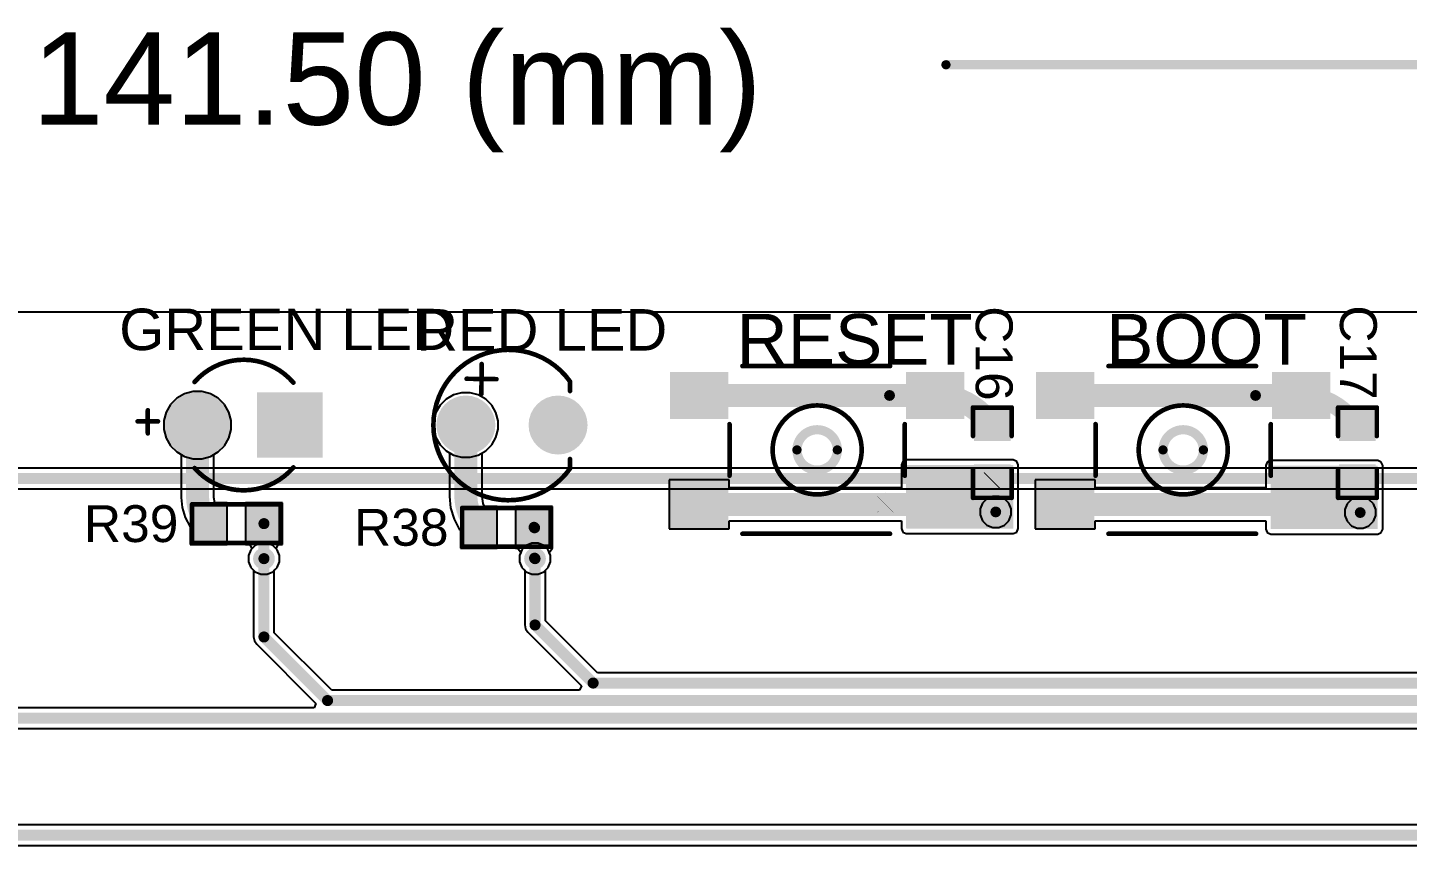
# Model space of a CAD drawing. Header units: millimetres. Extents: x -0.34 to 5.78, y -0.39 to 4.37.
# Drawn here: x 2.181 to 3.677, y 3.481 to 4.368 of the extents above; entities that cross this region are included whole.
import ezdxf

# ---------------------------------------------------------------- set-up
doc = ezdxf.new("R2010")
doc.units = ezdxf.units.MM
doc.header["$MEASUREMENT"] = 0
for name, color, linetype in [('BottomLayer', 5, 'Continuous'), ('BottomSolder', 6, 'Continuous'), ('Mechanical1', 6, 'Continuous'), ('MultiLayer', 9, 'Continuous'), ('PadHoleLayer', 156, 'Continuous'), ('TopLayer', 1, 'Continuous'), ('TopOverlay', 2, 'Continuous'), ('TopPaste', 8, 'Continuous'), ('TopSolder', 216, 'Continuous'), ('ViaHoleLayer', 16, 'Continuous')]:
    doc.layers.add(name, color=color, linetype=linetype)
doc.styles.add('Arial', font='', dxfattribs={"height": 0.2})
doc.styles.get('Arial').set_extended_font_data('Arial')

# ---------------------------------------------------------------- blocks, each defined once
blk = doc.blocks.new('TS_1109S_C_B_22')
at = {"layer": 'TopLayer'}
for points in [[(-0.1555, 0.0807), (-0.1004, 0.0807), (-0.1004, 0.0374), (-0.1555, 0.0374)], [(0.1004, 0.0807), (0.1555, 0.0807), (0.1555, 0.0374), (0.1004, 0.0374)], [(-0.1555, -0.0374), (-0.1004, -0.0374), (-0.1004, -0.0807), (-0.1555, -0.0807)], [(0.1004, -0.0374), (0.1555, -0.0374), (0.1555, -0.0807), (0.1004, -0.0807)]]:
    blk.add_hatch(color=1, dxfattribs=at).paths.add_polyline_path(points)
at = {"layer": 'TopPaste'}
for points in [[(-0.1555, 0.0807), (-0.1004, 0.0807), (-0.1004, 0.0374), (-0.1555, 0.0374)], [(0.1004, 0.0807), (0.1555, 0.0807), (0.1555, 0.0374), (0.1004, 0.0374)], [(-0.1555, -0.0374), (-0.1004, -0.0374), (-0.1004, -0.0807), (-0.1555, -0.0807)], [(0.1004, -0.0374), (0.1555, -0.0374), (0.1555, -0.0807), (0.1004, -0.0807)]]:
    blk.add_hatch(color=8, dxfattribs=at).paths.add_polyline_path(points)
at = {"layer": 'TopSolder'}
for points in [[(-0.1595, 0.0847), (-0.0964, 0.0847), (-0.0964, 0.0334), (-0.1595, 0.0334)], [(0.0964, 0.0847), (0.1595, 0.0847), (0.1595, 0.0334), (0.0964, 0.0334)], [(-0.1595, -0.0334), (-0.0964, -0.0334), (-0.0964, -0.0847), (-0.1595, -0.0847)], [(0.0964, -0.0334), (0.1595, -0.0334), (0.1595, -0.0847), (0.0964, -0.0847)]]:
    blk.add_hatch(color=216, dxfattribs=at).paths.add_polyline_path(points)
at = {"layer": 'TopOverlay', "const_width": 0.005}
for points in [[(0.081, 0.091), (-0.079, 0.091)], [(-0.095, 0.028), (-0.095, -0.028)], [(0.095, 0.028), (0.095, -0.028)], [(0.081, -0.091), (-0.079, -0.091)]]:
    blk.add_lwpolyline(points, dxfattribs=at)
at = {"layer": 'TopOverlay'}
for points, const_width in [([(-0.0803, 0.091, 1), (-0.0777, 0.091, 1)], 0.0025), ([(0.0798, 0.091, 1), (0.0823, 0.091, 1)], 0.0025), ([(0.0483, 0, 1), (-0.0483, 0, 1)], 0.005), ([(-0.0963, 0.028, 1), (-0.0938, 0.028, 1)], 0.0025), ([(0.0938, 0.028, 1), (0.0963, 0.028, 1)], 0.0025), ([(0.0219, 0, 1), (-0.0219, 0, 1)], 0.01), ([(-0.0495, 0, 1), (-0.047, 0, 1)], 0.0025), ([(-0.0244, 0, 1), (-0.0194, 0, 1)], 0.005), ([(0.0194, 0, 1), (0.0244, 0, 1)], 0.005), ([(0.047, 0, 1), (0.0495, 0, 1)], 0.0025), ([(-0.0963, -0.028, 1), (-0.0938, -0.028, 1)], 0.0025), ([(0.0938, -0.028, 1), (0.0963, -0.028, 1)], 0.0025), ([(-0.0803, -0.091, 1), (-0.0777, -0.091, 1)], 0.0025), ([(0.0798, -0.091, 1), (0.0823, -0.091, 1)], 0.0025)]:
    blk.add_lwpolyline(points, format="xyb", close=True, dxfattribs=dict(at, const_width=const_width))
blk = doc.blocks.new('TS_1109S_C_B_23')
at = {"layer": 'TopLayer'}
for points in [[(-0.1555, 0.0807), (-0.1004, 0.0807), (-0.1004, 0.0374), (-0.1555, 0.0374)], [(0.1004, 0.0807), (0.1555, 0.0807), (0.1555, 0.0374), (0.1004, 0.0374)], [(-0.1555, -0.0374), (-0.1004, -0.0374), (-0.1004, -0.0807), (-0.1555, -0.0807)], [(0.1004, -0.0374), (0.1555, -0.0374), (0.1555, -0.0807), (0.1004, -0.0807)]]:
    blk.add_hatch(color=1, dxfattribs=at).paths.add_polyline_path(points)
at = {"layer": 'TopPaste'}
for points in [[(-0.1555, 0.0807), (-0.1004, 0.0807), (-0.1004, 0.0374), (-0.1555, 0.0374)], [(0.1004, 0.0807), (0.1555, 0.0807), (0.1555, 0.0374), (0.1004, 0.0374)], [(-0.1555, -0.0374), (-0.1004, -0.0374), (-0.1004, -0.0807), (-0.1555, -0.0807)], [(0.1004, -0.0374), (0.1555, -0.0374), (0.1555, -0.0807), (0.1004, -0.0807)]]:
    blk.add_hatch(color=8, dxfattribs=at).paths.add_polyline_path(points)
at = {"layer": 'TopSolder'}
for points in [[(-0.1595, 0.0847), (-0.0964, 0.0847), (-0.0964, 0.0334), (-0.1595, 0.0334)], [(0.0964, 0.0847), (0.1595, 0.0847), (0.1595, 0.0334), (0.0964, 0.0334)], [(-0.1595, -0.0334), (-0.0964, -0.0334), (-0.0964, -0.0847), (-0.1595, -0.0847)], [(0.0964, -0.0334), (0.1595, -0.0334), (0.1595, -0.0847), (0.0964, -0.0847)]]:
    blk.add_hatch(color=216, dxfattribs=at).paths.add_polyline_path(points)
at = {"layer": 'TopOverlay', "const_width": 0.005}
for points in [[(0.081, 0.091), (-0.079, 0.091)], [(-0.095, 0.028), (-0.095, -0.028)], [(0.095, 0.028), (0.095, -0.028)], [(0.081, -0.091), (-0.079, -0.091)]]:
    blk.add_lwpolyline(points, dxfattribs=at)
at = {"layer": 'TopOverlay'}
for points, const_width in [([(-0.0803, 0.091, 1), (-0.0777, 0.091, 1)], 0.0025), ([(0.0798, 0.091, 1), (0.0823, 0.091, 1)], 0.0025), ([(0.0483, 0, 1), (-0.0483, 0, 1)], 0.005), ([(-0.0963, 0.028, 1), (-0.0938, 0.028, 1)], 0.0025), ([(0.0938, 0.028, 1), (0.0963, 0.028, 1)], 0.0025), ([(0.0219, 0, 1), (-0.0219, 0, 1)], 0.01), ([(-0.0495, 0, 1), (-0.047, 0, 1)], 0.0025), ([(-0.0244, 0, 1), (-0.0194, 0, 1)], 0.005), ([(0.0194, 0, 1), (0.0244, 0, 1)], 0.005), ([(0.047, 0, 1), (0.0495, 0, 1)], 0.0025), ([(-0.0963, -0.028, 1), (-0.0938, -0.028, 1)], 0.0025), ([(0.0938, -0.028, 1), (0.0963, -0.028, 1)], 0.0025), ([(-0.0803, -0.091, 1), (-0.0777, -0.091, 1)], 0.0025), ([(0.0798, -0.091, 1), (0.0823, -0.091, 1)], 0.0025)]:
    blk.add_lwpolyline(points, format="xyb", close=True, dxfattribs=dict(at, const_width=const_width))
blk = doc.blocks.new('R___0603_32')
at = {"layer": 'TopLayer'}
for points in [[(-0.015, 0.0175), (-0.015, -0.0175), (-0.045, -0.0175), (-0.045, 0.0175)], [(0.045, 0.0175), (0.045, -0.0175), (0.015, -0.0175), (0.015, 0.0175)]]:
    blk.add_hatch(color=1, dxfattribs=at).paths.add_polyline_path(points)
at = {"layer": 'TopPaste'}
for points in [[(-0.015, 0.0175), (-0.015, -0.0175), (-0.045, -0.0175), (-0.045, 0.0175)], [(0.045, 0.0175), (0.045, -0.0175), (0.015, -0.0175), (0.015, 0.0175)]]:
    blk.add_hatch(color=8, dxfattribs=at).paths.add_polyline_path(points)
at = {"layer": 'TopSolder'}
for points in [[(-0.011, 0.0215), (-0.011, -0.0215), (-0.049, -0.0215), (-0.049, 0.0215)], [(0.049, 0.0215), (0.049, -0.0215), (0.011, -0.0215), (0.011, 0.0215)]]:
    blk.add_hatch(color=216, dxfattribs=at).paths.add_polyline_path(points)
at = {"layer": 'TopOverlay', "const_width": 0.005}
for points in [[(-0.048, 0.021), (-0.048, -0.021)], [(0.048, 0.021), (-0.048, 0.021)], [(0.048, 0.021), (0.048, -0.021)], [(0.048, -0.021), (-0.048, -0.021)]]:
    blk.add_lwpolyline(points, dxfattribs=at)
at = {"layer": 'TopOverlay', "const_width": 0.0025}
for points in [[(-0.04925, 0.021, 1), (-0.04675, 0.021, 1)], [(-0.04925, 0.021, 1), (-0.04675, 0.021, 1)], [(0.04675, 0.021, 1), (0.04925, 0.021, 1)], [(0.04675, 0.021, 1), (0.04925, 0.021, 1)], [(-0.04925, -0.021, 1), (-0.04675, -0.021, 1)], [(-0.04925, -0.021, 1), (-0.04675, -0.021, 1)], [(0.04675, -0.021, 1), (0.04925, -0.021, 1)], [(0.04675, -0.021, 1), (0.04925, -0.021, 1)]]:
    blk.add_lwpolyline(points, format="xyb", close=True, dxfattribs=at)
blk = doc.blocks.new('R___0603_33')
at = {"layer": 'TopLayer'}
for points in [[(-0.015, 0.0175), (-0.015, -0.0175), (-0.045, -0.0175), (-0.045, 0.0175)], [(0.045, 0.0175), (0.045, -0.0175), (0.015, -0.0175), (0.015, 0.0175)]]:
    blk.add_hatch(color=1, dxfattribs=at).paths.add_polyline_path(points)
at = {"layer": 'TopPaste'}
for points in [[(-0.015, 0.0175), (-0.015, -0.0175), (-0.045, -0.0175), (-0.045, 0.0175)], [(0.045, 0.0175), (0.045, -0.0175), (0.015, -0.0175), (0.015, 0.0175)]]:
    blk.add_hatch(color=8, dxfattribs=at).paths.add_polyline_path(points)
at = {"layer": 'TopSolder'}
for points in [[(-0.011, 0.0215), (-0.011, -0.0215), (-0.049, -0.0215), (-0.049, 0.0215)], [(0.049, 0.0215), (0.049, -0.0215), (0.011, -0.0215), (0.011, 0.0215)]]:
    blk.add_hatch(color=216, dxfattribs=at).paths.add_polyline_path(points)
at = {"layer": 'TopOverlay', "const_width": 0.005}
for points in [[(-0.048, 0.021), (-0.048, -0.021)], [(0.048, 0.021), (-0.048, 0.021)], [(0.048, 0.021), (0.048, -0.021)], [(0.048, -0.021), (-0.048, -0.021)]]:
    blk.add_lwpolyline(points, dxfattribs=at)
at = {"layer": 'TopOverlay', "const_width": 0.0025}
for points in [[(-0.04925, 0.021, 1), (-0.04675, 0.021, 1)], [(-0.04925, 0.021, 1), (-0.04675, 0.021, 1)], [(0.04675, 0.021, 1), (0.04925, 0.021, 1)], [(0.04675, 0.021, 1), (0.04925, 0.021, 1)], [(-0.04925, -0.021, 1), (-0.04675, -0.021, 1)], [(-0.04925, -0.021, 1), (-0.04675, -0.021, 1)], [(0.04675, -0.021, 1), (0.04925, -0.021, 1)], [(0.04675, -0.021, 1), (0.04925, -0.021, 1)]]:
    blk.add_lwpolyline(points, format="xyb", close=True, dxfattribs=at)
blk = doc.blocks.new('TH_LED_3____82')
at = {"layer": 'BottomLayer'}
blk.add_hatch(color=5, dxfattribs=at).paths.add_polyline_path([(-0.0815, 0.0315), (-0.0185, 0.0315), (-0.0185, -0.0315), (-0.0815, -0.0315)])
h = blk.add_hatch(color=5, dxfattribs=at)
edge = h.paths.add_edge_path()
edge.add_arc((0.05, 0), 0.0315, 0, 360)
at = {"layer": 'BottomSolder'}
blk.add_hatch(color=6, dxfattribs=at).paths.add_polyline_path([(-0.0855, 0.0355), (-0.0145, 0.0355), (-0.0145, -0.0355), (-0.0855, -0.0355)])
h = blk.add_hatch(color=6, dxfattribs=at)
edge = h.paths.add_edge_path()
edge.add_arc((0.05, 0), 0.0355, 0, 360)
at = {"layer": 'MultiLayer'}
blk.add_hatch(color=9, dxfattribs=at).paths.add_polyline_path([(-0.0815, 0.0315), (-0.0185, 0.0315), (-0.0185, -0.0315), (-0.0815, -0.0315)])
h = blk.add_hatch(color=9, dxfattribs=at)
edge = h.paths.add_edge_path()
edge.add_arc((0.05, 0), 0.0315, 0, 360)
at = {"layer": 'PadHoleLayer'}
h = blk.add_hatch(color=156, dxfattribs=at)
edge = h.paths.add_edge_path()
edge.add_arc((-0.05, 0), 0.0177, 0, 360)
h = blk.add_hatch(color=156, dxfattribs=at)
edge = h.paths.add_edge_path()
edge.add_arc((0.05, 0), 0.0177, 0, 360)
at = {"layer": 'TopLayer'}
blk.add_hatch(color=1, dxfattribs=at).paths.add_polyline_path([(-0.0815, 0.0315), (-0.0185, 0.0315), (-0.0185, -0.0315), (-0.0815, -0.0315)])
h = blk.add_hatch(color=1, dxfattribs=at)
edge = h.paths.add_edge_path()
edge.add_arc((0.05, 0), 0.0315, 0, 360)
at = {"layer": 'TopSolder'}
blk.add_hatch(color=216, dxfattribs=at).paths.add_polyline_path([(-0.0855, 0.0355), (-0.0145, 0.0355), (-0.0145, -0.0355), (-0.0855, -0.0355)])
h = blk.add_hatch(color=216, dxfattribs=at)
edge = h.paths.add_edge_path()
edge.add_arc((0.05, 0), 0.0355, 0, 360)
at = {"layer": 'TopOverlay', "const_width": 0.005}
for points in [[(-0.0539, 0.046, -0.457336), (0.0533, 0.0467)], [(0.0533, -0.0467, -0.457336), (-0.0539, -0.046)]]:
    blk.add_lwpolyline(points, format="xyb", dxfattribs=at)
at = {"layer": 'TopOverlay', "const_width": 0.0025}
for points in [[(-0.0552, 0.046, 1), (-0.0527, 0.046, 1)], [(0.052, 0.0467, 1), (0.0545, 0.0467, 1)], [(0.1027, 0.009, 1), (0.1052, 0.009, 1)], [(0.0917, -0.004, 1), (0.0943, -0.004, 1)], [(0.1027, -0.016, 1), (0.1052, -0.016, 1)], [(0.1138, -0.004, 1), (0.1163, -0.004, 1)], [(-0.0552, -0.046, 1), (-0.0527, -0.046, 1)], [(0.052, -0.0467, 1), (0.0545, -0.0467, 1)]]:
    blk.add_lwpolyline(points, format="xyb", close=True, dxfattribs=at)
at = {"layer": 'TopOverlay', "const_width": 0.005}
for points in [[(0.104, 0.009), (0.104, -0.016)], [(0.115, -0.004), (0.093, -0.004)]]:
    blk.add_lwpolyline(points, dxfattribs=at)
blk = doc.blocks.new('TH_LED_R___3MM_83')
at = {"layer": 'BottomLayer'}
h = blk.add_hatch(color=5, dxfattribs=at)
edge = h.paths.add_edge_path()
edge.add_arc((-0.05, 0), 0.03, 0, 360)
h = blk.add_hatch(color=5, dxfattribs=at)
edge = h.paths.add_edge_path()
edge.add_arc((0.05, 0), 0.03, 0, 360)
at = {"layer": 'BottomSolder'}
h = blk.add_hatch(color=6, dxfattribs=at)
edge = h.paths.add_edge_path()
edge.add_arc((-0.05, 0), 0.032, 0, 360)
h = blk.add_hatch(color=6, dxfattribs=at)
edge = h.paths.add_edge_path()
edge.add_arc((0.05, 0), 0.032, 0, 360)
at = {"layer": 'MultiLayer'}
h = blk.add_hatch(color=9, dxfattribs=at)
edge = h.paths.add_edge_path()
edge.add_arc((-0.05, 0), 0.03, 0, 360)
h = blk.add_hatch(color=9, dxfattribs=at)
edge = h.paths.add_edge_path()
edge.add_arc((0.05, 0), 0.03, 0, 360)
at = {"layer": 'PadHoleLayer'}
h = blk.add_hatch(color=156, dxfattribs=at)
edge = h.paths.add_edge_path()
edge.add_arc((-0.05, 0), 0.0177, 0, 360)
h = blk.add_hatch(color=156, dxfattribs=at)
edge = h.paths.add_edge_path()
edge.add_arc((0.05, 0), 0.0177, 0, 360)
at = {"layer": 'TopLayer'}
h = blk.add_hatch(color=1, dxfattribs=at)
edge = h.paths.add_edge_path()
edge.add_arc((-0.05, 0), 0.03, 0, 360)
h = blk.add_hatch(color=1, dxfattribs=at)
edge = h.paths.add_edge_path()
edge.add_arc((0.05, 0), 0.03, 0, 360)
at = {"layer": 'TopSolder'}
h = blk.add_hatch(color=216, dxfattribs=at)
edge = h.paths.add_edge_path()
edge.add_arc((-0.05, 0), 0.032, 0, 360)
h = blk.add_hatch(color=216, dxfattribs=at)
edge = h.paths.add_edge_path()
edge.add_arc((0.05, 0), 0.032, 0, 360)
at = {"layer": 'TopOverlay', "const_width": 0.005}
blk.add_lwpolyline([(0.063, -0.0472, -3.140746), (0.063, 0.0472)], format="xyb", dxfattribs=at)
for points in [[(-0.0332, 0.0338), (-0.0328, 0.0662)], [(-0.0492, 0.0502), (-0.0168, 0.0498)], [(0.063, 0.0369), (0.063, 0.0472)], [(0.063, -0.0472), (0.063, -0.0369)]]:
    blk.add_lwpolyline(points, dxfattribs=at)
at = {"layer": 'TopOverlay', "const_width": 0.0025}
for points in [[(-0.0341, 0.0662, 1), (-0.0316, 0.0662, 1)], [(-0.0504, 0.0502, 1), (-0.0479, 0.0502, 1)], [(-0.0181, 0.0498, 1), (-0.0156, 0.0498, 1)], [(0.0617, 0.0472, 1), (0.0642, 0.0472, 1)], [(0.0617, 0.0472, 1), (0.0642, 0.0472, 1)], [(-0.0344, 0.0338, 1), (-0.0319, 0.0338, 1)], [(0.0617, 0.0369, 1), (0.0642, 0.0369, 1)], [(0.0617, -0.0369, 1), (0.0642, -0.0369, 1)], [(0.0617, -0.0472, 1), (0.0642, -0.0472, 1)], [(0.0617, -0.0472, 1), (0.0642, -0.0472, 1)]]:
    blk.add_lwpolyline(points, format="xyb", close=True, dxfattribs=at)
blk = doc.blocks.new('C___0603_133')
at = {"layer": 'TopLayer'}
for points in [[(-0.015, 0.0175), (-0.015, -0.0175), (-0.045, -0.0175), (-0.045, 0.0175)], [(0.045, 0.0175), (0.045, -0.0175), (0.015, -0.0175), (0.015, 0.0175)]]:
    blk.add_hatch(color=1, dxfattribs=at).paths.add_polyline_path(points)
at = {"layer": 'TopPaste'}
for points in [[(-0.015, 0.0175), (-0.015, -0.0175), (-0.045, -0.0175), (-0.045, 0.0175)], [(0.045, 0.0175), (0.045, -0.0175), (0.015, -0.0175), (0.015, 0.0175)]]:
    blk.add_hatch(color=8, dxfattribs=at).paths.add_polyline_path(points)
at = {"layer": 'TopSolder'}
for points in [[(-0.0126, 0.0199), (-0.0126, -0.0199), (-0.0474, -0.0199), (-0.0474, 0.0199)], [(0.0474, 0.0199), (0.0474, -0.0199), (0.0126, -0.0199), (0.0126, 0.0199)]]:
    blk.add_hatch(color=216, dxfattribs=at).paths.add_polyline_path(points)
at = {"layer": 'TopOverlay', "const_width": 0.005}
for points in [[(-0.049, 0.021), (-0.049, -0.021)], [(-0.049, 0.021), (-0.018, 0.021)], [(0.018, 0.021), (0.049, 0.021)], [(0.049, 0.021), (0.049, -0.021)], [(-0.049, -0.021), (-0.018, -0.021)], [(0.018, -0.021), (0.049, -0.021)]]:
    blk.add_lwpolyline(points, dxfattribs=at)
at = {"layer": 'TopOverlay', "const_width": 0.0025}
for points in [[(-0.0503, 0.021, 1), (-0.0478, 0.021, 1)], [(-0.0503, 0.021, 1), (-0.0478, 0.021, 1)], [(-0.0192, 0.021, 1), (-0.0168, 0.021, 1)], [(0.0168, 0.021, 1), (0.0192, 0.021, 1)], [(0.0478, 0.021, 1), (0.0503, 0.021, 1)], [(0.0478, 0.021, 1), (0.0503, 0.021, 1)], [(-0.0503, -0.021, 1), (-0.0478, -0.021, 1)], [(-0.0503, -0.021, 1), (-0.0478, -0.021, 1)], [(-0.0192, -0.021, 1), (-0.0168, -0.021, 1)], [(0.0168, -0.021, 1), (0.0192, -0.021, 1)], [(0.0478, -0.021, 1), (0.0503, -0.021, 1)], [(0.0478, -0.021, 1), (0.0503, -0.021, 1)]]:
    blk.add_lwpolyline(points, format="xyb", close=True, dxfattribs=at)
blk = doc.blocks.new('C___0603_134')
at = {"layer": 'TopLayer'}
for points in [[(-0.015, 0.0175), (-0.015, -0.0175), (-0.045, -0.0175), (-0.045, 0.0175)], [(0.045, 0.0175), (0.045, -0.0175), (0.015, -0.0175), (0.015, 0.0175)]]:
    blk.add_hatch(color=1, dxfattribs=at).paths.add_polyline_path(points)
at = {"layer": 'TopPaste'}
for points in [[(-0.015, 0.0175), (-0.015, -0.0175), (-0.045, -0.0175), (-0.045, 0.0175)], [(0.045, 0.0175), (0.045, -0.0175), (0.015, -0.0175), (0.015, 0.0175)]]:
    blk.add_hatch(color=8, dxfattribs=at).paths.add_polyline_path(points)
at = {"layer": 'TopSolder'}
for points in [[(-0.0126, 0.0199), (-0.0126, -0.0199), (-0.0474, -0.0199), (-0.0474, 0.0199)], [(0.0474, 0.0199), (0.0474, -0.0199), (0.0126, -0.0199), (0.0126, 0.0199)]]:
    blk.add_hatch(color=216, dxfattribs=at).paths.add_polyline_path(points)
at = {"layer": 'TopOverlay', "const_width": 0.005}
for points in [[(-0.049, 0.021), (-0.049, -0.021)], [(-0.049, 0.021), (-0.018, 0.021)], [(0.018, 0.021), (0.049, 0.021)], [(0.049, 0.021), (0.049, -0.021)], [(-0.049, -0.021), (-0.018, -0.021)], [(0.018, -0.021), (0.049, -0.021)]]:
    blk.add_lwpolyline(points, dxfattribs=at)
at = {"layer": 'TopOverlay', "const_width": 0.0025}
for points in [[(-0.0503, 0.021, 1), (-0.0478, 0.021, 1)], [(-0.0503, 0.021, 1), (-0.0478, 0.021, 1)], [(-0.0192, 0.021, 1), (-0.0168, 0.021, 1)], [(0.0168, 0.021, 1), (0.0192, 0.021, 1)], [(0.0478, 0.021, 1), (0.0503, 0.021, 1)], [(0.0478, 0.021, 1), (0.0503, 0.021, 1)], [(-0.0503, -0.021, 1), (-0.0478, -0.021, 1)], [(-0.0503, -0.021, 1), (-0.0478, -0.021, 1)], [(-0.0192, -0.021, 1), (-0.0168, -0.021, 1)], [(0.0168, -0.021, 1), (0.0192, -0.021, 1)], [(0.0478, -0.021, 1), (0.0503, -0.021, 1)], [(0.0478, -0.021, 1), (0.0503, -0.021, 1)]]:
    blk.add_lwpolyline(points, format="xyb", close=True, dxfattribs=at)

msp = doc.modelspace()

# ---------------------------------------------------------------- hatches: boundary and pattern name
at = {"layer": 'BottomLayer'}
h = msp.add_hatch(color=5, dxfattribs=at)
edge = h.paths.add_edge_path()
edge.add_arc((3.1155, 3.9691), 0.0118, 0, 360)
h = msp.add_hatch(color=5, dxfattribs=at)
edge = h.paths.add_edge_path()
edge.add_arc((3.5125, 3.9691), 0.0118, 0, 360)
h = msp.add_hatch(color=5, dxfattribs=at)
edge = h.paths.add_edge_path()
edge.add_arc((3.2307, 3.8427), 0.0118, 0, 360)
h = msp.add_hatch(color=5, dxfattribs=at)
edge = h.paths.add_edge_path()
edge.add_arc((3.626, 3.842), 0.0118, 0, 360)
h = msp.add_hatch(color=5, dxfattribs=at)
edge = h.paths.add_edge_path()
edge.add_arc((2.437, 3.792), 0.0118, 0, 360)
h = msp.add_hatch(color=5, dxfattribs=at)
edge = h.paths.add_edge_path()
edge.add_arc((2.731, 3.792), 0.0118, 0, 360)
at = {"layer": 'BottomSolder'}
h = msp.add_hatch(color=6, dxfattribs=at)
edge = h.paths.add_edge_path()
edge.add_arc((3.1155, 3.9691), 0.00991, 0, 360)
h = msp.add_hatch(color=6, dxfattribs=at)
edge = h.paths.add_edge_path()
edge.add_arc((3.5125, 3.9691), 0.00991, 0, 360)
h = msp.add_hatch(color=6, dxfattribs=at)
edge = h.paths.add_edge_path()
edge.add_arc((3.2307, 3.8427), 0.00991, 0, 360)
h = msp.add_hatch(color=6, dxfattribs=at)
edge = h.paths.add_edge_path()
edge.add_arc((3.626, 3.842), 0.00991, 0, 360)
h = msp.add_hatch(color=6, dxfattribs=at)
edge = h.paths.add_edge_path()
edge.add_arc((2.437, 3.792), 0.00991, 0, 360)
h = msp.add_hatch(color=6, dxfattribs=at)
edge = h.paths.add_edge_path()
edge.add_arc((2.731, 3.792), 0.00991, 0, 360)
at = {"layer": 'TopLayer'}
h = msp.add_hatch(color=1, dxfattribs=at)
edge = h.paths.add_edge_path()
edge.add_arc((3.1155, 3.9691), 0.0118, 0, 360)
h = msp.add_hatch(color=1, dxfattribs=at)
edge = h.paths.add_edge_path()
edge.add_arc((3.5125, 3.9691), 0.0118, 0, 360)
for points in [[(3.1337, 3.8247), (3.2497, 3.8247), (3.2497, 3.8937), (3.1337, 3.8937)], [(3.529, 3.824), (3.645, 3.824), (3.645, 3.893), (3.529, 3.893)]]:
    msp.add_hatch(color=1, dxfattribs=at).paths.add_polyline_path(points)
h = msp.add_hatch(color=1, dxfattribs=at)
edge = h.paths.add_edge_path()
edge.add_arc((3.2307, 3.8427), 0.0118, 0, 360)
h = msp.add_hatch(color=1, dxfattribs=at)
edge = h.paths.add_edge_path()
edge.add_arc((3.626, 3.842), 0.0118, 0, 360)
h = msp.add_hatch(color=1, dxfattribs=at)
edge = h.paths.add_edge_path()
edge.add_arc((2.437, 3.792), 0.0118, 0, 360)
h = msp.add_hatch(color=1, dxfattribs=at)
edge = h.paths.add_edge_path()
edge.add_arc((2.731, 3.792), 0.0118, 0, 360)
at = {"layer": 'TopSolder'}
h = msp.add_hatch(color=216, dxfattribs=at)
edge = h.paths.add_edge_path()
edge.add_arc((3.1155, 3.9691), 0.00991, 0, 360)
h = msp.add_hatch(color=216, dxfattribs=at)
edge = h.paths.add_edge_path()
edge.add_arc((3.5125, 3.9691), 0.00991, 0, 360)
h = msp.add_hatch(color=216, dxfattribs=at)
edge = h.paths.add_edge_path()
edge.add_arc((3.2307, 3.8427), 0.00991, 0, 360)
h = msp.add_hatch(color=216, dxfattribs=at)
edge = h.paths.add_edge_path()
edge.add_arc((3.626, 3.842), 0.00991, 0, 360)
h = msp.add_hatch(color=216, dxfattribs=at)
edge = h.paths.add_edge_path()
edge.add_arc((2.437, 3.792), 0.00991, 0, 360)
h = msp.add_hatch(color=216, dxfattribs=at)
edge = h.paths.add_edge_path()
edge.add_arc((2.731, 3.792), 0.00991, 0, 360)
at = {"layer": 'ViaHoleLayer'}
h = msp.add_hatch(color=16, dxfattribs=at)
edge = h.paths.add_edge_path()
edge.add_arc((3.1155, 3.9691), 0.00591, 0, 360)
h = msp.add_hatch(color=16, dxfattribs=at)
edge = h.paths.add_edge_path()
edge.add_arc((3.5125, 3.9691), 0.00591, 0, 360)
h = msp.add_hatch(color=16, dxfattribs=at)
edge = h.paths.add_edge_path()
edge.add_arc((3.2307, 3.8427), 0.00591, 0, 360)
h = msp.add_hatch(color=16, dxfattribs=at)
edge = h.paths.add_edge_path()
edge.add_arc((3.626, 3.842), 0.00591, 0, 360)
h = msp.add_hatch(color=16, dxfattribs=at)
edge = h.paths.add_edge_path()
edge.add_arc((2.437, 3.792), 0.00591, 0, 360)
h = msp.add_hatch(color=16, dxfattribs=at)
edge = h.paths.add_edge_path()
edge.add_arc((2.731, 3.792), 0.00591, 0, 360)

# ---------------------------------------------------------------- linework, layer by layer
at = {"layer": 'BottomLayer'}
for p, q in [((0.0345, 4.06), (5.3525, 4.06)), ((2.3426, 3.9662), (2.3358, 3.9594)), ((2.3509, 3.971), (2.3426, 3.9662)), ((2.3602, 3.9735), (2.3509, 3.971)), ((2.3698, 3.9735), (2.3602, 3.9735)), ((2.3791, 3.971), (2.3698, 3.9735)), ((2.3874, 3.9662), (2.3791, 3.971)), ((2.3942, 3.9594), (2.3874, 3.9662)), ((2.6425, 3.9696), (2.6345, 3.965)), ((2.6514, 3.972), (2.6425, 3.9696)), ((2.6606, 3.972), (2.6514, 3.972)), ((2.6695, 3.9696), (2.6606, 3.972)), ((2.6775, 3.965), (2.6695, 3.9696)), ((2.331, 3.9511), (2.3285, 3.9418)), ((2.3358, 3.9594), (2.331, 3.9511)), ((2.399, 3.9511), (2.3942, 3.9594)), ((2.4015, 3.9418), (2.399, 3.9511)), ((2.628, 3.9585), (2.6234, 3.9505)), ((2.6345, 3.965), (2.628, 3.9585)), ((2.684, 3.9585), (2.6775, 3.965)), ((2.6886, 3.9505), (2.684, 3.9585)), ((2.3285, 3.9418), (2.3285, 3.9322)), ((2.4015, 3.9322), (2.4015, 3.9418)), ((2.6234, 3.9505), (2.621, 3.9416)), ((2.621, 3.9416), (2.621, 3.9324)), ((2.691, 3.9416), (2.6886, 3.9505)), ((2.691, 3.9324), (2.691, 3.9416)), ((2.3285, 3.9322), (2.331, 3.9229)), ((2.331, 3.9229), (2.3358, 3.9146)), ((2.3942, 3.9146), (2.399, 3.9229)), ((2.399, 3.9229), (2.4015, 3.9322)), ((2.621, 3.9324), (2.6234, 3.9235)), ((2.6234, 3.9235), (2.628, 3.9155)), ((2.684, 3.9155), (2.6886, 3.9235)), ((2.6886, 3.9235), (2.691, 3.9324)), ((2.3358, 3.9146), (2.3426, 3.9078)), ((2.3426, 3.9078), (2.3509, 3.903)), ((2.3791, 3.903), (2.3874, 3.9078)), ((2.3874, 3.9078), (2.3942, 3.9146)), ((2.628, 3.9155), (2.6345, 3.909)), ((2.6345, 3.909), (2.6425, 3.9044)), ((2.6695, 3.9044), (2.6775, 3.909)), ((2.6775, 3.909), (2.684, 3.9155)), ((2.3509, 3.903), (2.3602, 3.9005)), ((2.3602, 3.9005), (2.3698, 3.9005)), ((2.3698, 3.9005), (2.3791, 3.903)), ((2.6425, 3.9044), (2.6514, 3.902)), ((2.6514, 3.902), (2.6606, 3.902)), ((2.6606, 3.902), (2.6695, 3.9044)), ((4.317, 3.8902), (0.264, 3.8902)), ((0.2686, 3.8678), (4.3124, 3.8678)), ((3.2165, 3.8522), (3.2139, 3.8461)), ((3.2212, 3.857), (3.2165, 3.8522)), ((3.2274, 3.8595), (3.2212, 3.857)), ((3.2341, 3.8595), (3.2274, 3.8595)), ((3.2402, 3.857), (3.2341, 3.8595)), ((3.245, 3.8522), (3.2402, 3.857)), ((3.2475, 3.8461), (3.245, 3.8522)), ((3.6117, 3.8515), (3.6092, 3.8453)), ((3.6165, 3.8563), (3.6117, 3.8515)), ((3.6227, 3.8588), (3.6165, 3.8563)), ((3.6293, 3.8588), (3.6227, 3.8588)), ((3.6355, 3.8563), (3.6293, 3.8588)), ((3.6403, 3.8515), (3.6355, 3.8563)), ((3.6428, 3.8453), (3.6403, 3.8515)), ((3.2139, 3.8461), (3.2139, 3.8394)), ((3.2139, 3.8394), (3.2165, 3.8332)), ((3.2165, 3.8332), (3.2212, 3.8285)), ((3.2402, 3.8285), (3.245, 3.8332)), ((3.245, 3.8332), (3.2475, 3.8394)), ((3.2475, 3.8394), (3.2475, 3.8461)), ((3.6092, 3.8453), (3.6092, 3.8387)), ((3.6092, 3.8387), (3.6117, 3.8325)), ((3.6117, 3.8325), (3.6165, 3.8277)), ((3.6355, 3.8277), (3.6403, 3.8325)), ((3.6403, 3.8325), (3.6428, 3.8387)), ((3.6428, 3.8387), (3.6428, 3.8453)), ((3.2212, 3.8285), (3.2274, 3.8259)), ((3.2274, 3.8259), (3.2341, 3.8259)), ((3.2341, 3.8259), (3.2402, 3.8285)), ((3.6165, 3.8277), (3.6227, 3.8252)), ((3.6227, 3.8252), (3.6293, 3.8252)), ((3.6293, 3.8252), (3.6355, 3.8277)), ((2.4227, 3.8015), (2.4202, 3.7953)), ((2.4275, 3.8063), (2.4227, 3.8015)), ((2.4337, 3.8088), (2.4275, 3.8063)), ((2.4403, 3.8088), (2.4337, 3.8088)), ((2.4465, 3.8063), (2.4403, 3.8088)), ((2.4513, 3.8015), (2.4465, 3.8063)), ((2.4538, 3.7953), (2.4513, 3.8015)), ((2.7167, 3.8015), (2.7142, 3.7953)), ((2.7215, 3.8063), (2.7167, 3.8015)), ((2.7277, 3.8088), (2.7215, 3.8063)), ((2.7343, 3.8088), (2.7277, 3.8088)), ((2.7405, 3.8063), (2.7343, 3.8088)), ((2.7453, 3.8015), (2.7405, 3.8063)), ((2.7478, 3.7953), (2.7453, 3.8015)), ((2.4202, 3.7953), (2.4202, 3.7887)), ((2.4202, 3.7887), (2.4227, 3.7825)), ((2.4513, 3.7825), (2.4538, 3.7887)), ((2.4538, 3.7887), (2.4538, 3.7953)), ((2.7142, 3.7953), (2.7142, 3.7887)), ((2.7142, 3.7887), (2.7167, 3.7825)), ((2.7453, 3.7825), (2.7478, 3.7887)), ((2.7478, 3.7887), (2.7478, 3.7953)), ((2.4227, 3.7825), (2.4258, 3.7794)), ((2.4258, 3.7794), (2.4258, 3.707)), ((2.4482, 3.7794), (2.4513, 3.7825)), ((2.4482, 3.7116), (2.4482, 3.7794)), ((2.7167, 3.7825), (2.7198, 3.7794)), ((2.7198, 3.7794), (2.7198, 3.72)), ((2.7422, 3.7794), (2.7453, 3.7825)), ((2.7422, 3.7246), (2.7422, 3.7794)), ((2.5106, 3.6492), (2.4482, 3.7116)), ((2.7198, 3.72), (2.7198, 3.72)), ((2.7198, 3.72), (2.7206, 3.7157)), ((2.7206, 3.7157), (2.7231, 3.7121)), ((2.7231, 3.7121), (2.7813, 3.6538)), ((2.7986, 3.6682), (2.7422, 3.7246)), ((2.4258, 3.707), (2.4258, 3.707)), ((2.4258, 3.707), (2.4266, 3.7027)), ((2.4266, 3.7027), (2.4291, 3.6991)), ((2.4291, 3.6991), (2.4933, 3.6348)), ((4.867, 3.6682), (2.7986, 3.6682)), ((2.7813, 3.6538), (2.7794, 3.6492)), ((2.7794, 3.6492), (2.5106, 3.6492)), ((2.4914, 3.6302), (0.729, 3.6302)), ((2.4933, 3.6348), (2.4914, 3.6302)), ((0.7336, 3.6078), (4.8201, 3.6078)), ((4.9018, 3.5032), (1.3187, 3.5032)), ((1.3164, 3.4808), (4.2088, 3.4808))]:
    msp.add_line(p, q, dxfattribs=at)
at = {"layer": 'BottomLayer', "const_width": 0.012}
for points in [[(0.264, 3.879), (4.317, 3.879)], [(2.437, 3.707), (2.437, 3.792)], [(2.731, 3.72), (2.731, 3.792)], [(2.437, 3.707), (2.506, 3.638)], [(2.731, 3.72), (2.794, 3.657)], [(2.794, 3.657), (4.867, 3.657)], [(2.506, 3.638), (4.845, 3.638)], [(0.729, 3.619), (4.8248, 3.619)], [(1.3062, 3.492), (4.9018, 3.492)]]:
    msp.add_lwpolyline(points, dxfattribs=at)
at = {"layer": 'BottomLayer', "const_width": 0.006}
for points in [[(2.434, 3.792, 1), (2.44, 3.792, 1)], [(2.728, 3.792, 1), (2.734, 3.792, 1)], [(2.434, 3.707, 1), (2.44, 3.707, 1)], [(2.434, 3.707, 1), (2.44, 3.707, 1)], [(2.728, 3.72, 1), (2.734, 3.72, 1)], [(2.728, 3.72, 1), (2.734, 3.72, 1)], [(2.791, 3.657, 1), (2.797, 3.657, 1)], [(2.791, 3.657, 1), (2.797, 3.657, 1)], [(2.503, 3.638, 1), (2.509, 3.638, 1)], [(2.503, 3.638, 1), (2.509, 3.638, 1)]]:
    msp.add_lwpolyline(points, format="xyb", close=True, dxfattribs=at)
at = {"layer": 'Mechanical1', "const_width": 0.01}
msp.add_lwpolyline([(3.1767, 4.328), (5.479, 4.328)], dxfattribs=at)
at = {"layer": 'Mechanical1', "const_width": 0.005}
msp.add_lwpolyline([(3.1742, 4.328, 1), (3.1792, 4.328, 1)], format="xyb", close=True, dxfattribs=at)
at = {"layer": 'TopLayer'}
for p, q in [((0.0345, 4.06), (4.2236, 4.06)), ((2.3426, 3.9662), (2.3358, 3.9594)), ((2.3509, 3.971), (2.3426, 3.9662)), ((2.3602, 3.9735), (2.3509, 3.971)), ((2.3698, 3.9735), (2.3602, 3.9735)), ((2.3791, 3.971), (2.3698, 3.9735)), ((2.3874, 3.9662), (2.3791, 3.971)), ((2.3942, 3.9594), (2.3874, 3.9662)), ((2.6425, 3.9696), (2.6345, 3.965)), ((2.6514, 3.972), (2.6425, 3.9696)), ((2.6606, 3.972), (2.6514, 3.972)), ((2.6695, 3.9696), (2.6606, 3.972)), ((2.6775, 3.965), (2.6695, 3.9696)), ((2.331, 3.9511), (2.3285, 3.9418)), ((2.3358, 3.9594), (2.331, 3.9511)), ((2.399, 3.9511), (2.3942, 3.9594)), ((2.4015, 3.9418), (2.399, 3.9511)), ((2.628, 3.9585), (2.6234, 3.9505)), ((2.6345, 3.965), (2.628, 3.9585)), ((2.684, 3.9585), (2.6775, 3.965)), ((2.6886, 3.9505), (2.684, 3.9585)), ((2.3285, 3.9418), (2.3285, 3.9322)), ((2.4015, 3.9322), (2.4015, 3.9418)), ((2.6234, 3.9505), (2.621, 3.9416)), ((2.621, 3.9416), (2.621, 3.9324)), ((2.691, 3.9416), (2.6886, 3.9505)), ((2.691, 3.9324), (2.691, 3.9416)), ((2.3285, 3.9322), (2.331, 3.9229)), ((2.331, 3.9229), (2.3358, 3.9146)), ((2.3942, 3.9146), (2.399, 3.9229)), ((2.399, 3.9229), (2.4015, 3.9322)), ((2.621, 3.9324), (2.6234, 3.9235)), ((2.6234, 3.9235), (2.628, 3.9155)), ((2.684, 3.9155), (2.6886, 3.9235)), ((2.6886, 3.9235), (2.691, 3.9324)), ((2.3358, 3.9146), (2.3426, 3.9078)), ((2.3426, 3.9078), (2.3472, 3.9052)), ((2.3828, 3.9052), (2.3874, 3.9078)), ((2.3874, 3.9078), (2.3942, 3.9146)), ((2.628, 3.9155), (2.6345, 3.909)), ((2.6345, 3.909), (2.6382, 3.9069)), ((2.6382, 3.9069), (2.6382, 3.8598)), ((2.6738, 3.9069), (2.6775, 3.909)), ((2.6738, 3.8598), (2.6738, 3.9069)), ((2.6775, 3.909), (2.684, 3.9155)), ((2.3472, 3.9052), (2.3472, 3.859)), ((2.3828, 3.859), (2.3828, 3.9052)), ((3.1299, 3.8975), (3.1283, 3.8937)), ((3.1283, 3.8937), (3.1283, 3.8688)), ((3.1337, 3.8991), (3.1299, 3.8975)), ((3.2497, 3.8991), (3.1337, 3.8991)), ((3.2535, 3.8975), (3.2497, 3.8991)), ((3.2551, 3.8937), (3.2535, 3.8975)), ((3.2551, 3.8247), (3.2551, 3.8937)), ((3.5252, 3.8968), (3.5236, 3.893)), ((3.5236, 3.893), (3.5236, 3.8688)), ((3.529, 3.8984), (3.5252, 3.8968)), ((3.645, 3.8984), (3.529, 3.8984)), ((3.6488, 3.8968), (3.645, 3.8984)), ((3.6504, 3.893), (3.6488, 3.8968)), ((3.6504, 3.824), (3.6504, 3.893)), ((2.9416, 3.8776), (2.8765, 3.8776)), ((2.8765, 3.8776), (2.8765, 3.8243)), ((2.9416, 3.8688), (2.9416, 3.8776)), ((3.3386, 3.8776), (3.2735, 3.8776)), ((3.2735, 3.8776), (3.2735, 3.8243)), ((3.3386, 3.8688), (3.3386, 3.8776)), ((3.1107, 3.8688), (2.9416, 3.8688)), ((3.111, 3.8688), (3.1107, 3.8688)), ((3.1113, 3.8688), (3.111, 3.8688)), ((3.1283, 3.8688), (3.1113, 3.8688)), ((3.5236, 3.8688), (3.3386, 3.8688)), ((2.3472, 3.859), (2.3473, 3.8584)), ((2.3473, 3.8584), (2.3483, 3.8475)), ((2.3483, 3.8475), (2.3517, 3.8365)), ((2.3827, 3.8582), (2.3828, 3.859)), ((2.3838, 3.8525), (2.3827, 3.8582)), ((2.397, 3.8525), (2.3838, 3.8525)), ((2.397, 3.8075), (2.397, 3.8525)), ((2.457, 3.8525), (2.417, 3.8525)), ((2.417, 3.8525), (2.417, 3.8075)), ((2.457, 3.8075), (2.457, 3.8525)), ((2.6382, 3.8598), (2.6382, 3.8595)), ((2.6382, 3.8595), (2.6394, 3.847)), ((2.6394, 3.847), (2.6432, 3.8347)), ((2.6738, 3.8595), (2.6738, 3.8598)), ((2.6748, 3.852), (2.6738, 3.8595)), ((2.6762, 3.8485), (2.6748, 3.852)), ((2.69, 3.8485), (2.6762, 3.8485)), ((2.69, 3.8035), (2.69, 3.8485)), ((2.75, 3.8485), (2.71, 3.8485)), ((2.71, 3.8485), (2.71, 3.8035)), ((2.75, 3.8035), (2.75, 3.8485)), ((2.3517, 3.8365), (2.357, 3.8266)), ((2.6432, 3.8347), (2.6492, 3.8233)), ((2.9416, 3.8243), (2.9416, 3.8331)), ((2.9416, 3.8331), (3.1109, 3.8331)), ((3.1109, 3.8331), (3.111, 3.8331)), ((3.111, 3.8331), (3.1111, 3.8331)), ((3.1111, 3.8331), (3.1283, 3.8331)), ((3.1283, 3.8331), (3.1283, 3.8247)), ((3.3386, 3.8243), (3.3386, 3.8331)), ((3.3386, 3.8331), (3.5236, 3.8331)), ((3.5236, 3.8331), (3.5236, 3.824)), ((2.357, 3.8266), (2.357, 3.8075)), ((2.6492, 3.8233), (2.65, 3.8224)), ((2.65, 3.8224), (2.65, 3.8035)), ((2.8765, 3.8243), (2.9416, 3.8243)), ((3.1283, 3.8247), (3.1299, 3.8209)), ((3.1299, 3.8209), (3.1337, 3.8193)), ((3.1337, 3.8193), (3.2497, 3.8193)), ((3.2497, 3.8193), (3.2535, 3.8209)), ((3.2535, 3.8209), (3.2551, 3.8247)), ((3.2735, 3.8243), (3.3386, 3.8243)), ((3.5236, 3.824), (3.5252, 3.8202)), ((3.5252, 3.8202), (3.529, 3.8186)), ((3.529, 3.8186), (3.645, 3.8186)), ((3.645, 3.8186), (3.6488, 3.8202)), ((3.6488, 3.8202), (3.6504, 3.824)), ((2.357, 3.8075), (2.397, 3.8075)), ((2.417, 3.8075), (2.4217, 3.8075)), ((2.4227, 3.8015), (2.4202, 3.7953)), ((2.4217, 3.8075), (2.4237, 3.8025)), ((2.4237, 3.8025), (2.4227, 3.8015)), ((2.4503, 3.8025), (2.4523, 3.8075)), ((2.4513, 3.8015), (2.4503, 3.8025)), ((2.4538, 3.7953), (2.4513, 3.8015)), ((2.4523, 3.8075), (2.457, 3.8075)), ((2.65, 3.8035), (2.69, 3.8035)), ((2.71, 3.8035), (2.7122, 3.8035)), ((2.7122, 3.8035), (2.7155, 3.7985)), ((2.7465, 3.7985), (2.7498, 3.8035)), ((2.7498, 3.8035), (2.75, 3.8035)), ((2.4202, 3.7953), (2.4202, 3.7887)), ((2.4202, 3.7887), (2.4227, 3.7825)), ((2.4513, 3.7825), (2.4538, 3.7887)), ((2.4538, 3.7887), (2.4538, 3.7953)), ((2.7155, 3.7985), (2.7142, 3.7953)), ((2.7142, 3.7953), (2.7142, 3.7887)), ((2.7142, 3.7887), (2.7167, 3.7825)), ((2.7453, 3.7825), (2.7478, 3.7887)), ((2.7478, 3.7953), (2.7465, 3.7985)), ((2.7478, 3.7887), (2.7478, 3.7953)), ((2.4227, 3.7825), (2.4275, 3.7777)), ((2.4275, 3.7777), (2.4337, 3.7752)), ((2.4337, 3.7752), (2.4403, 3.7752)), ((2.4403, 3.7752), (2.4465, 3.7777)), ((2.4465, 3.7777), (2.4513, 3.7825)), ((2.7167, 3.7825), (2.7215, 3.7777)), ((2.7215, 3.7777), (2.7277, 3.7752)), ((2.7277, 3.7752), (2.7343, 3.7752)), ((2.7343, 3.7752), (2.7405, 3.7777)), ((2.7405, 3.7777), (2.7453, 3.7825))]:
    msp.add_line(p, q, dxfattribs=at)
for points, const_width in [([(2.909, 3.9691), (3.1155, 3.9691)], 0.025), ([(3.1155, 3.9691), (3.165, 3.9691)], 0.025), ([(3.306, 3.9691), (3.5125, 3.9691)], 0.025), ([(3.5125, 3.9691), (3.562, 3.9691)], 0.025), ([(3.2162, 3.9478), (3.227, 3.937)], 0.025), ([(3.6114, 3.9486), (3.623, 3.937)], 0.02), ([(2.365, 3.859), (2.365, 3.937)], 0.025), ([(2.656, 3.8598), (2.656, 3.937)], 0.025), ([(3.623, 3.937), (3.624, 3.938)], 0.025), ([(3.2264, 3.8764), (3.227, 3.877)], 0.025), ([(3.6217, 3.8757), (3.623, 3.877)], 0.025), ([(2.909, 3.8509), (3.1109, 3.8509)], 0.025), ([(3.1109, 3.8509), (3.111, 3.851)], 0.025), ([(3.111, 3.851), (3.1111, 3.8509)], 0.025), ([(3.1111, 3.8509), (3.165, 3.8509)], 0.025), ([(3.306, 3.8509), (3.562, 3.8509)], 0.025), ([(2.437, 3.792), (2.437, 3.83)], 0.012), ([(2.73, 3.826), (2.7305, 3.8255)], 0.012), ([(2.7305, 3.7925), (2.7305, 3.8255)], 0.012), ([(2.7305, 3.7925), (2.731, 3.792)], 0.012)]:
    msp.add_lwpolyline(points, dxfattribs=dict(at, const_width=const_width))
for points, const_width in [([(2.9028, 3.9691, 1), (2.9153, 3.9691, 1)], 0.0125), ([(3.1092, 3.9691, 1), (3.1217, 3.9691, 1)], 0.0125), ([(3.1092, 3.9691, 1), (3.1217, 3.9691, 1)], 0.0125), ([(3.1587, 3.9691, 1), (3.1712, 3.9691, 1)], 0.0125), ([(3.1587, 3.9691, 1), (3.1712, 3.9691, 1)], 0.0125), ([(3.2998, 3.9691, 1), (3.3123, 3.9691, 1)], 0.0125), ([(3.5062, 3.9691, 1), (3.5187, 3.9691, 1)], 0.0125), ([(3.5062, 3.9691, 1), (3.5187, 3.9691, 1)], 0.0125), ([(3.5557, 3.9691, 1), (3.5682, 3.9691, 1)], 0.0125), ([(3.557, 3.9691, 1), (3.567, 3.9691, 1)], 0.01), ([(3.2099, 3.9478, 1), (3.2224, 3.9478, 1)], 0.0125), ([(3.2099, 3.9478, 1), (3.2224, 3.9478, 1)], 0.0125), ([(3.6064, 3.9486, 1), (3.6164, 3.9486, 1)], 0.01), ([(3.6064, 3.9486, 1), (3.6164, 3.9486, 1)], 0.01), ([(2.3588, 3.937, 1), (2.3712, 3.937, 1)], 0.0125), ([(2.6498, 3.937, 1), (2.6622, 3.937, 1)], 0.0125), ([(3.2207, 3.937, 1), (3.2332, 3.937, 1)], 0.0125), ([(3.6168, 3.937, 1), (3.6292, 3.937, 1)], 0.0125), ([(3.6178, 3.938, 1), (3.6303, 3.938, 1)], 0.0125), ([(3.618, 3.937, 1), (3.628, 3.937, 1)], 0.01), ([(3.2201, 3.8764, 1), (3.2326, 3.8764, 1)], 0.0125), ([(3.2201, 3.8764, 1), (3.2326, 3.8764, 1)], 0.0125), ([(3.2207, 3.877, 1), (3.2332, 3.877, 1)], 0.0125), ([(3.6154, 3.8757, 1), (3.6279, 3.8757, 1)], 0.0125), ([(3.6154, 3.8757, 1), (3.6279, 3.8757, 1)], 0.0125), ([(3.6168, 3.877, 1), (3.6292, 3.877, 1)], 0.0125), ([(2.3588, 3.859, 1), (2.3712, 3.859, 1)], 0.0125), ([(2.3588, 3.859, 1), (2.3712, 3.859, 1)], 0.0125), ([(2.6498, 3.8598, 1), (2.6622, 3.8598, 1)], 0.0125), ([(2.6498, 3.8598, 1), (2.6622, 3.8598, 1)], 0.0125), ([(2.9028, 3.8509, 1), (2.9153, 3.8509, 1)], 0.0125), ([(3.1047, 3.8509, 1), (3.1172, 3.8509, 1)], 0.0125), ([(3.1047, 3.8509, 1), (3.1172, 3.8509, 1)], 0.0125), ([(3.1048, 3.851, 1), (3.1172, 3.851, 1)], 0.0125), ([(3.1048, 3.851, 1), (3.1172, 3.851, 1)], 0.0125), ([(3.1048, 3.8509, 1), (3.1173, 3.8509, 1)], 0.0125), ([(3.1048, 3.8509, 1), (3.1173, 3.8509, 1)], 0.0125), ([(3.1587, 3.8509, 1), (3.1712, 3.8509, 1)], 0.0125), ([(3.1587, 3.8509, 1), (3.1712, 3.8509, 1)], 0.0125), ([(3.2998, 3.8509, 1), (3.3123, 3.8509, 1)], 0.0125), ([(3.5557, 3.8509, 1), (3.5682, 3.8509, 1)], 0.0125), ([(3.5557, 3.8509, 1), (3.5682, 3.8509, 1)], 0.0125), ([(2.3708, 3.83, 1), (2.3832, 3.83, 1)], 0.0125), ([(2.434, 3.83, 1), (2.44, 3.83, 1)], 0.006), ([(2.6637, 3.826, 1), (2.6763, 3.826, 1)], 0.0125), ([(2.727, 3.826, 1), (2.733, 3.826, 1)], 0.006), ([(2.7275, 3.8255, 1), (2.7335, 3.8255, 1)], 0.006), ([(2.7275, 3.8255, 1), (2.7335, 3.8255, 1)], 0.006), ([(2.434, 3.792, 1), (2.44, 3.792, 1)], 0.006), ([(2.7275, 3.7925, 1), (2.7335, 3.7925, 1)], 0.006), ([(2.7275, 3.7925, 1), (2.7335, 3.7925, 1)], 0.006), ([(2.728, 3.792, 1), (2.734, 3.792, 1)], 0.006)]:
    msp.add_lwpolyline(points, format="xyb", close=True, dxfattribs=dict(at, const_width=const_width))
for points, const_width in [([(3.165, 3.9691, -0.198912), (3.2162, 3.9478)], 0.025), ([(3.562, 3.9691, -0.198912), (3.6114, 3.9486)], 0.02), ([(3.2264, 3.8764, -0.198912), (3.165, 3.8509)], 0.025), ([(3.6217, 3.8757, -0.198912), (3.562, 3.8509)], 0.025), ([(2.377, 3.83, -0.198912), (2.365, 3.859)], 0.025), ([(2.67, 3.826, -0.198912), (2.656, 3.8598)], 0.025)]:
    msp.add_lwpolyline(points, format="xyb", dxfattribs=dict(at, const_width=const_width))

# ---------------------------------------------------------------- block references
msp.add_blockref('TH_LED_R___3MM_83', (2.706, 3.937))
for name, p, rotation in [('TH_LED_3____82', (2.415, 3.937), 180), ('TS_1109S_C_B_23', (3.037, 3.91), 180), ('TS_1109S_C_B_22', (3.434, 3.91), 180), ('C___0603_134', (3.227, 3.907), 90), ('C___0603_133', (3.623, 3.907), 90), ('R___0603_32', (2.407, 3.83), 180), ('R___0603_33', (2.7, 3.826), 180)]:
    msp.add_blockref(name, p, dxfattribs=dict(rotation=rotation))

# ---------------------------------------------------------------- texts
at = {"layer": 'Mechanical1', "style": 'Arial'}
msp.add_text('141.50 (mm)', height=0.1, dxfattribs=at).set_placement((2.1853, 4.263))
at = {"layer": 'TopOverlay', "style": 'Arial'}
for s, height, rotation, p in [('GREEN LED', 0.045, 360, (2.28, 4.0183)), ('RED LED', 0.045, 360, (2.602, 4.0178)), ('RESET', 0.055, 360, (2.9496, 4.0026)), ('C16', 0.04, 270, (3.209, 4.066)), ('BOOT', 0.055, 360, (3.3504, 4.0026)), ('C17', 0.04, 270, (3.604, 4.067))]:
    msp.add_text(s, height=height, rotation=rotation, dxfattribs=at).set_placement(p)
for s, p in [('R39', (2.2417, 3.81)), ('R38', (2.5347, 3.806))]:
    msp.add_text(s, height=0.04, dxfattribs=at).set_placement(p)

doc.saveas('drawing.dxf')
